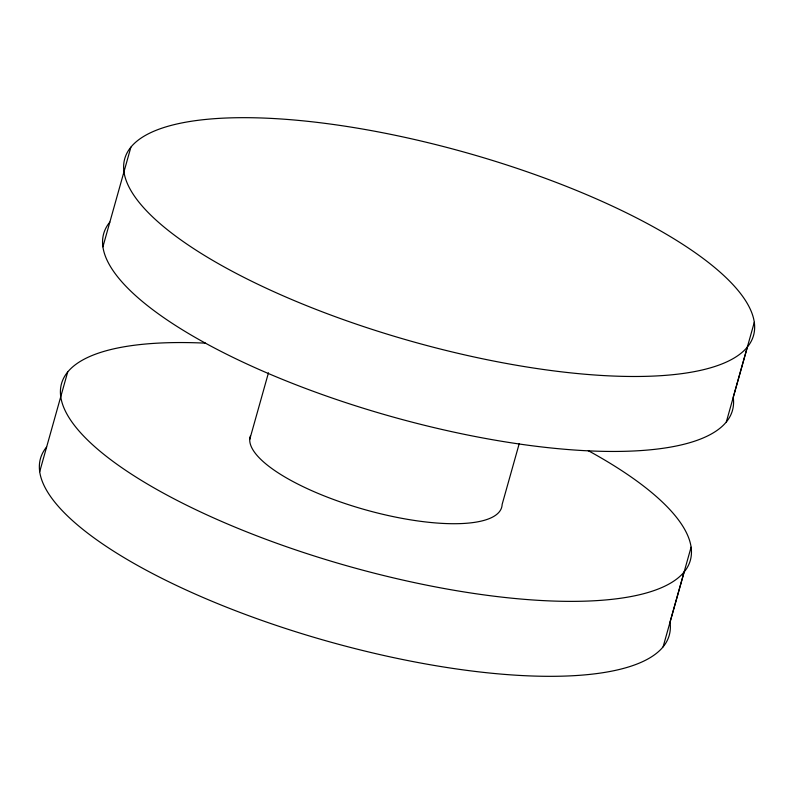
<?xml version="1.0" encoding="UTF-8"?>
<svg xmlns="http://www.w3.org/2000/svg" width="794" height="794" viewBox="0 0 794 794"><rect width="100%" height="100%" fill="white"/><g stroke="black" fill="none" stroke-linecap="round" stroke-linejoin="round"><path stroke-width="1.19" d="M39.7 471.676L67.679 372.039M102.912 246.805L130.891 147.158M249.733 439.449L268.461 372.813M519.177 443.796L502.126 504.468A130.633 39.283 15.7 0 1 368.952 510.78A130.633 39.283 15.7 0 1 250.338 436.065M691.088 547.195L670.017 622.159A326.572 98.198 15.7 0 1 328.398 641.483A326.572 98.198 15.7 0 1 46.608 446.992M754.3 322.324L733.229 397.278A326.572 98.198 15.7 0 1 391.611 416.612A326.572 98.198 15.7 0 1 109.82 222.112M663.109 646.842L684.18 571.888M726.321 421.961L747.392 347.008A326.572 98.198 15.7 0 0 343.276 125.909A326.572 98.198 15.7 0 0 226.756 268.332A326.572 98.198 15.7 0 0 747.392 347.008M588.314 450.704A326.572 98.198 15.7 0 1 589.853 600.979A326.572 98.198 15.7 0 1 126.256 470.723A326.572 98.198 15.7 0 1 205.537 343.157"/></g></svg>
